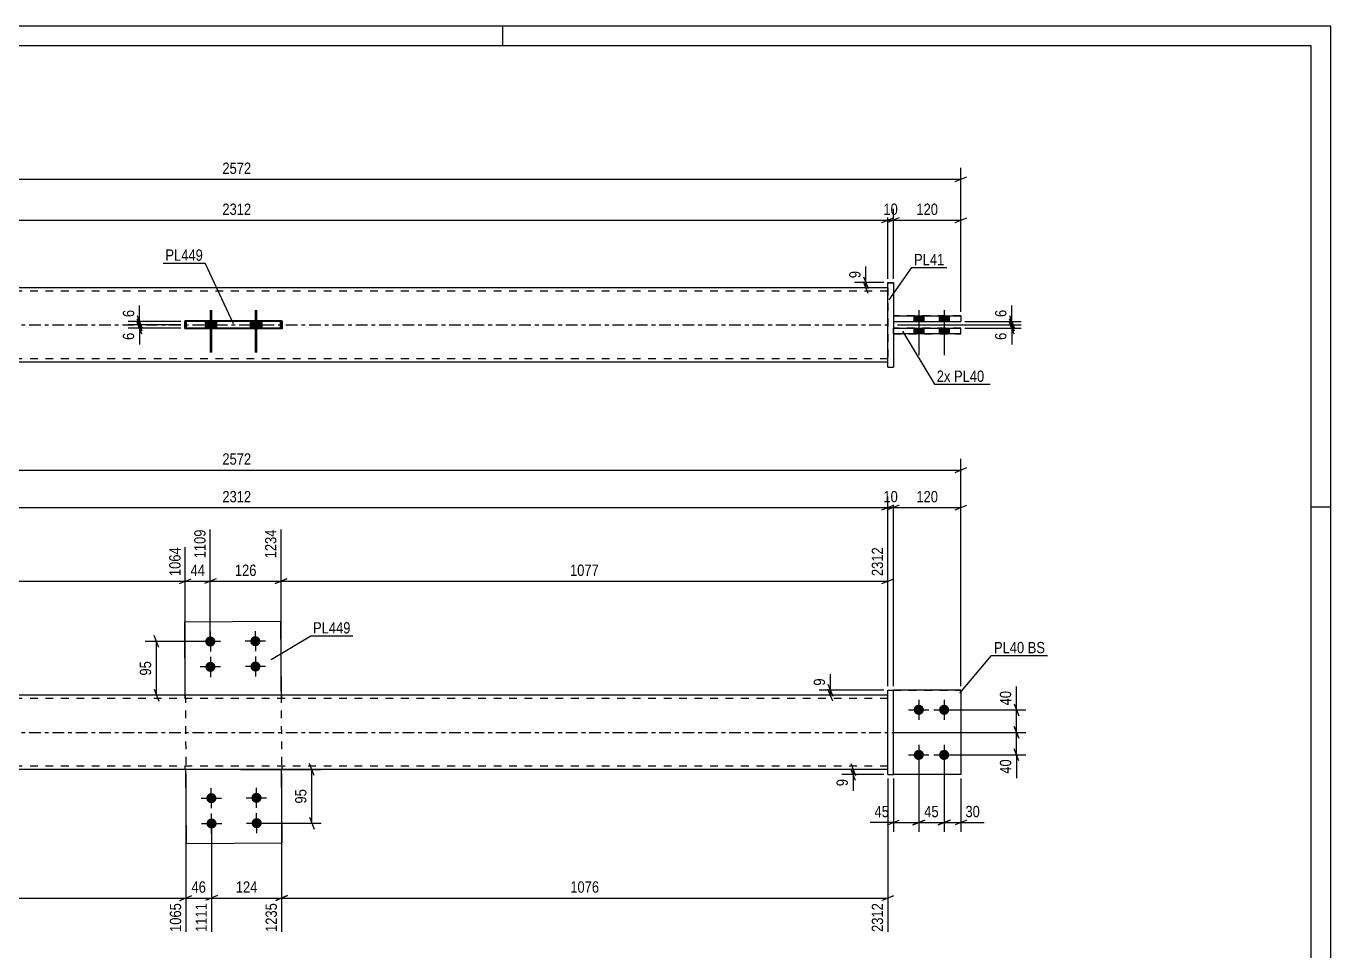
# Model space of a CAD drawing. Header units: millimetres. Extents: x 0 to 594, y 0 to 420.
# Drawn here: x 263.1 to 594, y 185.5 to 420 of the extents above; entities that cross this region are included whole.
import ezdxf

# ---------------------------------------------------------------- set-up
doc = ezdxf.new("R2010")
doc.units = ezdxf.units.MM
doc.linetypes.add('DXK_LINE_DOT2', pattern=[3.9198, 1.9599, -1.9599])
doc.linetypes.add('DXK_LINE_DOT3', pattern=[5.9187, 2.979, -0.9799, 0.9799, -0.9799])
doc.styles.add('Arial Narrow', font='ARIALN.TTF', dxfattribs={"height": 0.2})

# ---------------------------------------------------------------- blocks, each defined once
blk = doc.blocks.new('Unknown-581589519-1129')
at = {"color": 5, "linetype": 'Continuous'}
for p, q in [((594, 420), (0, 420)), ((384, 415), (384, 420)), ((594, 0), (594, 420)), ((589, 415), (5, 415)), ((589, 5), (589, 415)), ((594, 298), (589, 298))]:
    blk.add_line(p, q, dxfattribs=at)
blk = doc.blocks.new('Part-581589519-1681 - 1670')
at = {"color": 2, "linetype": 'Continuous'}
for p, q in [((500.18, 251.63), (483.04, 251.63)), ((500.18, 251.63), (500.18, 251.63)), ((500.18, 251.63), (500.18, 230.2)), ((500.18, 230.2), (483.04, 230.2))]:
    blk.add_line(p, q, dxfattribs=at)
at = {"color": 7, "linetype": 'DXK_LINE_DOT2'}
for p, q in [((500.18, 251.63), (483.04, 251.63)), ((483.04, 251.63), (483.04, 251.63)), ((483.04, 230.2), (483.04, 251.63)), ((500.18, 251.63), (500.18, 251.63)), ((500.18, 230.2), (483.04, 230.2))]:
    blk.add_line(p, q, dxfattribs=at)
blk = doc.blocks.new('Bolt-581589519-1684 - 1670')
at = {"linetype": 'Continuous'}
for points in [[(311.06, 263.96, -1), (308.49, 263.94, -1)], [(322.49, 264.04, -1), (319.91, 264.03, -1)], [(311.1, 257.53, -1), (308.53, 257.52, -1)], [(322.53, 257.62, -1), (319.96, 257.6, -1)]]:
    blk.add_hatch(color=1, dxfattribs=at).paths.add_polyline_path(points)
at = {"color": 1, "linetype": 'Continuous'}
for p, q in [((309.75, 266.52), (309.79, 261.38)), ((321.18, 266.61), (321.22, 261.46)), ((312.34, 263.97), (307.2, 263.93)), ((323.77, 264.05), (318.63, 264.02)), ((309.8, 260.1), (309.84, 254.95)), ((321.23, 260.18), (321.27, 255.04)), ((312.39, 257.54), (307.25, 257.51)), ((323.82, 257.63), (318.68, 257.59))]:
    blk.add_line(p, q, dxfattribs=at)
blk = doc.blocks.new('Part-581589519-1676 - 1670')
at = {"linetype": 'Continuous'}
blk.add_hatch(color=2, dxfattribs=at).paths.add_polyline_path([(194.24, 231.49), (193.44, 232.89), (195.04, 232.89)])
at = {"color": 2, "linetype": 'Continuous'}
for p, q in [((481.61, 250.35), (151.38, 250.35)), ((194.24, 231.49), (193.44, 232.89)), ((193.44, 232.89), (195.04, 232.89)), ((195.04, 232.89), (194.24, 231.49)), ((481.61, 231.49), (151.38, 231.49))]:
    blk.add_line(p, q, dxfattribs=at)
at = {"color": 7, "linetype": 'DXK_LINE_DOT2'}
for p, q in [((151.38, 231.49), (151.38, 250.35)), ((481.61, 249.49), (151.38, 249.49)), ((303.3, 250.35), (303.3, 249.49)), ((327.88, 250.35), (327.88, 249.49)), ((481.61, 231.49), (481.61, 250.35)), ((481.61, 232.35), (151.38, 232.35)), ((303.43, 231.49), (303.43, 232.35)), ((328.01, 231.49), (328.01, 232.35))]:
    blk.add_line(p, q, dxfattribs=at)
at = {"color": 7, "linetype": 'DXK_LINE_DOT3'}
blk.add_line((151.38, 240.92), (481.61, 240.92), dxfattribs=at)
at = {"color": 2, "linetype": 'Continuous'}
blk.add_circle((194.24, 232.39), 1, dxfattribs=at)
blk = doc.blocks.new('Bolt-581589519-1683 - 1670')
at = {"linetype": 'Continuous'}
for points in [[(308.77, 224.22, -1), (311.34, 224.24, -1)], [(320.2, 224.3, -1), (322.77, 224.32, -1)], [(308.82, 217.79, -1), (311.39, 217.81, -1)], [(320.25, 217.87, -1), (322.82, 217.89, -1)]]:
    blk.add_hatch(color=1, dxfattribs=at).paths.add_polyline_path(points)
at = {"color": 1, "linetype": 'Continuous'}
for p, q in [((310.08, 221.66), (310.04, 226.8)), ((321.5, 221.74), (321.47, 226.88)), ((307.49, 224.21), (312.63, 224.25)), ((318.91, 224.29), (324.06, 224.33)), ((310.12, 215.23), (310.09, 220.37)), ((321.55, 215.31), (321.51, 220.45)), ((307.53, 217.78), (312.67, 217.82)), ((318.96, 217.86), (324.1, 217.9))]:
    blk.add_line(p, q, dxfattribs=at)
blk = doc.blocks.new('Bolt-581589519-1686 - 1670')
at = {"linetype": 'Continuous'}
for points in [[(489.47, 247.92), (489.74, 247.89), (489.99, 247.81), (490.23, 247.67), (490.43, 247.49), (490.58, 247.27), (490.69, 247.03), (490.75, 246.77), (490.75, 246.5), (490.69, 246.23), (490.58, 245.99), (490.43, 245.77), (490.23, 245.59), (489.99, 245.46), (489.74, 245.37), (489.47, 245.35), (489.2, 245.37), (488.95, 245.46), (488.71, 245.59), (488.51, 245.77), (488.36, 245.99), (488.25, 246.23), (488.19, 246.5), (488.19, 246.77), (488.25, 247.03), (488.36, 247.27), (488.51, 247.49), (488.71, 247.67), (488.95, 247.81), (489.2, 247.89)], [(495.9, 247.92), (496.17, 247.89), (496.42, 247.81), (496.65, 247.67), (496.85, 247.49), (497.01, 247.27), (497.12, 247.03), (497.18, 246.77), (497.18, 246.5), (497.12, 246.23), (497.01, 245.99), (496.85, 245.77), (496.65, 245.59), (496.42, 245.46), (496.17, 245.37), (495.9, 245.35), (495.63, 245.37), (495.38, 245.46), (495.14, 245.59), (494.94, 245.77), (494.79, 245.99), (494.68, 246.23), (494.62, 246.5), (494.62, 246.77), (494.68, 247.03), (494.79, 247.27), (494.94, 247.49), (495.14, 247.67), (495.38, 247.81), (495.63, 247.89)], [(489.47, 236.49), (489.74, 236.46), (489.99, 236.38), (490.23, 236.24), (490.43, 236.06), (490.58, 235.85), (490.69, 235.6), (490.75, 235.34), (490.75, 235.07), (490.69, 234.81), (490.58, 234.56), (490.43, 234.34), (490.23, 234.16), (489.99, 234.03), (489.74, 233.95), (489.47, 233.92), (489.2, 233.95), (488.95, 234.03), (488.71, 234.16), (488.51, 234.34), (488.36, 234.56), (488.25, 234.81), (488.19, 235.07), (488.19, 235.34), (488.25, 235.6), (488.36, 235.85), (488.51, 236.06), (488.71, 236.24), (488.95, 236.38), (489.2, 236.46)], [(495.9, 236.49), (496.17, 236.46), (496.42, 236.38), (496.65, 236.24), (496.85, 236.06), (497.01, 235.85), (497.12, 235.6), (497.18, 235.34), (497.18, 235.07), (497.12, 234.81), (497.01, 234.56), (496.85, 234.34), (496.65, 234.16), (496.42, 234.03), (496.17, 233.95), (495.9, 233.92), (495.63, 233.95), (495.38, 234.03), (495.14, 234.16), (494.94, 234.34), (494.79, 234.56), (494.68, 234.81), (494.62, 235.07), (494.62, 235.34), (494.68, 235.6), (494.79, 235.85), (494.94, 236.06), (495.14, 236.24), (495.38, 236.38), (495.63, 236.46)]]:
    blk.add_hatch(color=1, dxfattribs=at).paths.add_polyline_path(points)
at = {"color": 1, "linetype": 'Continuous'}
for p, q in [((489.47, 249.2), (489.47, 244.06)), ((495.9, 249.2), (495.9, 244.06)), ((486.9, 246.63), (492.04, 246.63)), ((493.33, 246.63), (498.47, 246.63)), ((486.9, 235.2), (492.04, 235.2)), ((489.47, 237.77), (489.47, 232.63)), ((493.33, 235.2), (498.47, 235.2)), ((495.9, 237.77), (495.9, 232.63))]:
    blk.add_line(p, q, dxfattribs=at)
blk = doc.blocks.new('Part-581589519-1691 - 1670')
at = {"color": 2, "linetype": 'Continuous'}
for p, q in [((303.31, 268.91), (327.59, 269.08)), ((303.44, 250.35), (303.31, 268.91)), ((327.59, 269.08), (327.73, 250.35)), ((303.71, 212.75), (303.58, 231.49)), ((328, 212.93), (327.86, 231.49)), ((303.71, 212.75), (328, 212.93))]:
    blk.add_line(p, q, dxfattribs=at)
at = {"color": 7, "linetype": 'DXK_LINE_DOT2'}
for p, q in [((303.44, 250.35), (303.58, 231.49)), ((327.73, 250.35), (327.86, 231.49))]:
    blk.add_line(p, q, dxfattribs=at)
blk = doc.blocks.new('Part-581589519-1707 - 1670')
at = {"color": 2, "linetype": 'Continuous'}
for p, q in [((481.61, 251.63), (483.04, 251.63)), ((481.61, 230.2), (481.61, 251.63)), ((483.04, 230.2), (483.04, 251.63)), ((481.61, 230.2), (481.61, 230.2)), ((481.61, 230.2), (483.04, 230.2))]:
    blk.add_line(p, q, dxfattribs=at)
at = {"color": 7, "linetype": 'DXK_LINE_DOT2'}
for p, q in [((481.61, 251.63), (483.04, 251.63)), ((481.61, 230.2), (483.04, 230.2))]:
    blk.add_line(p, q, dxfattribs=at)
blk = doc.blocks.new('Part-581589519-1712 - 1670')
at = {"color": 7, "linetype": 'DXK_LINE_DOT2'}
for p, q in [((483.04, 251.63), (500.18, 251.63)), ((500.18, 251.63), (483.04, 251.63)), ((483.04, 251.63), (483.04, 251.63)), ((483.04, 230.2), (483.04, 251.63)), ((500.18, 251.63), (500.18, 251.63)), ((500.18, 251.63), (500.18, 230.2)), ((500.18, 230.2), (483.04, 230.2)), ((500.18, 230.2), (483.04, 230.2))]:
    blk.add_line(p, q, dxfattribs=at)
blk = doc.blocks.new('Bolt-581589519-1433 - 1366')
at = {"linetype": 'Continuous'}
for points in [[(308.77, 343.37), (311.34, 343.37), (311.34, 345.09), (308.77, 345.09)], [(308.82, 343.37), (311.39, 343.37), (311.39, 345.09), (308.82, 345.09)], [(320.2, 343.37), (322.77, 343.37), (322.77, 345.09), (320.2, 345.09)], [(320.25, 343.37), (322.82, 343.37), (322.82, 345.09), (320.25, 345.09)]]:
    blk.add_hatch(color=1, dxfattribs=at).paths.add_polyline_path(points)
at = {"color": 1, "linetype": 'Continuous'}
for p, q in [((310.06, 347.95), (310.06, 337.23)), ((310.1, 347.95), (310.1, 337.23)), ((321.49, 347.95), (321.49, 337.23)), ((321.53, 347.95), (321.53, 337.23)), ((308.77, 345.09), (308.77, 343.37)), ((308.82, 345.09), (308.82, 343.37)), ((311.34, 345.09), (311.34, 343.37)), ((311.39, 345.09), (311.39, 343.37)), ((320.2, 345.09), (320.2, 343.37)), ((320.25, 345.09), (320.25, 343.37)), ((322.77, 345.09), (322.77, 343.37)), ((322.82, 345.09), (322.82, 343.37))]:
    blk.add_line(p, q, dxfattribs=at)
blk = doc.blocks.new('Bolt-581589519-1369 - 1366')
at = {"linetype": 'Continuous'}
for points in [[(490.76, 346.53), (488.18, 346.53), (488.18, 345.1), (490.76, 345.1)], [(490.76, 346.53), (488.18, 346.53), (488.18, 345.1), (490.76, 345.1)], [(497.18, 346.53), (494.61, 346.53), (494.61, 345.1), (497.18, 345.1)], [(497.18, 346.53), (494.61, 346.53), (494.61, 345.1), (497.18, 345.1)], [(490.76, 343.38), (488.18, 343.38), (488.18, 341.96), (490.76, 341.96)], [(490.76, 343.38), (488.18, 343.38), (488.18, 341.95), (490.76, 341.95)], [(497.18, 343.38), (494.61, 343.38), (494.61, 341.96), (497.18, 341.96)], [(497.18, 343.38), (494.61, 343.38), (494.61, 341.95), (497.18, 341.95)]]:
    blk.add_hatch(color=1, dxfattribs=at).paths.add_polyline_path(points)
at = {"color": 1, "linetype": 'Continuous'}
for p, q in [((489.47, 347.96), (489.47, 336.53)), ((489.47, 347.96), (489.47, 336.53)), ((495.9, 347.96), (495.9, 336.53)), ((495.9, 347.96), (495.9, 336.53)), ((488.18, 346.53), (488.18, 345.1)), ((488.18, 346.53), (488.18, 345.1)), ((490.76, 346.53), (490.76, 345.1)), ((490.76, 346.53), (490.76, 345.1)), ((494.61, 346.53), (494.61, 345.1)), ((494.61, 346.53), (494.61, 345.1)), ((497.18, 346.53), (497.18, 345.1)), ((497.18, 346.53), (497.18, 345.1)), ((488.18, 343.38), (488.18, 341.96)), ((488.18, 343.38), (488.18, 341.95)), ((490.76, 343.38), (490.76, 341.96)), ((490.76, 343.38), (490.76, 341.95)), ((494.61, 343.38), (494.61, 341.96)), ((494.61, 343.38), (494.61, 341.95)), ((497.18, 343.38), (497.18, 341.96)), ((497.18, 343.38), (497.18, 341.95))]:
    blk.add_line(p, q, dxfattribs=at)
blk = doc.blocks.new('Bolt-581589519-1434 - 1366')
at = {"linetype": 'Continuous'}
for points in [[(311.06, 345.09), (308.49, 345.09), (308.49, 343.37), (311.06, 343.37)], [(311.1, 345.09), (308.53, 345.09), (308.53, 343.37), (311.1, 343.37)], [(322.49, 345.09), (319.91, 345.09), (319.91, 343.37), (322.49, 343.37)], [(322.53, 345.09), (319.96, 345.09), (319.96, 343.37), (322.53, 343.37)]]:
    blk.add_hatch(color=1, dxfattribs=at).paths.add_polyline_path(points)
at = {"color": 1, "linetype": 'Continuous'}
for p, q in [((309.77, 347.95), (309.77, 337.23)), ((309.82, 347.95), (309.82, 337.23)), ((321.2, 347.95), (321.2, 337.23)), ((321.25, 347.95), (321.25, 337.23)), ((308.49, 345.09), (308.49, 343.37)), ((308.53, 345.09), (308.53, 343.37)), ((311.06, 345.09), (311.06, 343.37)), ((311.1, 345.09), (311.1, 343.37)), ((319.91, 345.09), (319.91, 343.37)), ((319.96, 345.09), (319.96, 343.37)), ((322.49, 345.09), (322.49, 343.37)), ((322.53, 345.09), (322.53, 343.37))]:
    blk.add_line(p, q, dxfattribs=at)
blk = doc.blocks.new('Part-581589519-1396 - 1366')
at = {"color": 2, "linetype": 'Continuous'}
for p, q in [((303.31, 343.37), (303.31, 345.09)), ((327.88, 345.09), (303.31, 345.09)), ((327.59, 343.37), (327.59, 345.09)), ((327.88, 343.37), (303.31, 343.37))]:
    blk.add_line(p, q, dxfattribs=at)
at = {"color": 7, "linetype": 'DXK_LINE_DOT2'}
for p, q in [((303.71, 343.37), (303.71, 345.09)), ((327.88, 345.09), (328, 345.09)), ((328, 345.09), (327.88, 345.09)), ((328, 343.37), (328, 345.09)), ((327.88, 343.37), (328, 343.37)), ((328, 343.37), (327.88, 343.37))]:
    blk.add_line(p, q, dxfattribs=at)
blk = doc.blocks.new('Part-581589519-1432 - 1366')
at = {"color": 2, "linetype": 'Continuous'}
for p, q in [((481.61, 354.94), (481.61, 354.95)), ((481.61, 333.52), (481.61, 354.94)), ((481.61, 354.94), (483.04, 354.94)), ((483.04, 354.95), (483.04, 354.94)), ((483.04, 354.94), (483.04, 333.52)), ((481.61, 333.52), (483.04, 333.52)), ((481.61, 333.52), (481.61, 333.52)), ((483.04, 333.52), (483.04, 333.52))]:
    blk.add_line(p, q, dxfattribs=at)
at = {"color": 7, "linetype": 'DXK_LINE_DOT2'}
for p, q in [((481.61, 354.95), (481.61, 354.94)), ((481.61, 354.95), (483.04, 354.95)), ((481.61, 333.52), (483.04, 333.52))]:
    blk.add_line(p, q, dxfattribs=at)
blk = doc.blocks.new('Part-581589519-1454 - 1366')
at = {"linetype": 'Continuous'}
blk.add_hatch(color=2, dxfattribs=at).paths.add_polyline_path([(194.24, 344.23), (193.44, 345.63), (195.04, 345.63)])
at = {"color": 2, "linetype": 'Continuous'}
for p, q in [((481.61, 353.66), (151.38, 353.66)), ((194.24, 344.23), (193.44, 345.63)), ((193.44, 345.63), (195.04, 345.63)), ((195.04, 345.63), (194.24, 344.23)), ((327.88, 345.23), (303.3, 345.23)), ((303.3, 345.23), (303.3, 343.23)), ((303.43, 345.09), (303.43, 345.23)), ((327.88, 345.23), (327.88, 343.23)), ((327.88, 343.23), (303.3, 343.23)), ((303.43, 343.37), (303.43, 343.23)), ((481.61, 334.8), (151.38, 334.8))]:
    blk.add_line(p, q, dxfattribs=at)
at = {"color": 7, "linetype": 'DXK_LINE_DOT2'}
for p, q in [((151.38, 353.66), (151.38, 334.8)), ((481.61, 352.8), (151.38, 352.8)), ((481.61, 353.66), (481.61, 334.8)), ((303.43, 345.23), (303.43, 343.37)), ((327.88, 345.23), (328.01, 345.23)), ((328.01, 345.23), (328.01, 343.23)), ((328.01, 343.23), (327.88, 343.23)), ((481.61, 335.66), (151.38, 335.66))]:
    blk.add_line(p, q, dxfattribs=at)
at = {"color": 7, "linetype": 'DXK_LINE_DOT3'}
blk.add_line((151.38, 344.23), (481.61, 344.23), dxfattribs=at)
at = {"color": 2, "linetype": 'Continuous'}
blk.add_circle((194.24, 345.13), 1, dxfattribs=at)
blk = doc.blocks.new('Part-581589519-1459 - 1366')
at = {"color": 2, "linetype": 'Continuous'}
for p, q in [((483.04, 343.38), (500.18, 343.38)), ((483.04, 341.95), (483.04, 343.38)), ((500.18, 341.95), (483.04, 341.95)), ((500.18, 341.95), (500.18, 343.38))]:
    blk.add_line(p, q, dxfattribs=at)
at = {"color": 7, "linetype": 'DXK_LINE_DOT2'}
for p, q in [((500.18, 343.38), (483.04, 343.38)), ((483.04, 341.96), (500.18, 341.96))]:
    blk.add_line(p, q, dxfattribs=at)
blk = doc.blocks.new('Part-581589519-1464 - 1366')
at = {"color": 2, "linetype": 'Continuous'}
for p, q in [((483.04, 346.53), (500.18, 346.53)), ((483.04, 346.53), (483.04, 345.1)), ((483.04, 345.1), (500.18, 345.1)), ((500.18, 346.53), (500.18, 345.1))]:
    blk.add_line(p, q, dxfattribs=at)
at = {"color": 7, "linetype": 'DXK_LINE_DOT2'}
for p, q in [((483.04, 346.53), (483.04, 346.53)), ((500.18, 346.53), (483.04, 346.53)), ((483.04, 345.1), (500.18, 345.1)), ((500.18, 346.53), (500.18, 346.53))]:
    blk.add_line(p, q, dxfattribs=at)
blk = doc.blocks.new('StraightDimension-581589519-2003 - 1670')
at = {"color": 7, "linetype": 'Continuous'}
for p, q in [((513.66, 242.42), (514.86, 239.42)), ((482.61, 240.92), (516.66, 240.92)), ((514.26, 235.2), (514.26, 240.92)), ((496.9, 235.2), (516.66, 235.2)), ((514.86, 233.7), (513.66, 236.7))]:
    blk.add_line(p, q, dxfattribs=at)
at = {"color": 0}
blk.add_wipeout([(513.51, 234.68), (509.31, 234.68), (509.31, 229.82), (513.51, 229.82)], dxfattribs=at)
at = {"color": 7, "linetype": 'Continuous'}
blk.add_line((514.26, 235.2), (514.26, 229.3), dxfattribs=at)
blk.add_line((514.26, 235.2), (514.26, 229.3), dxfattribs=at)
at = {"color": 3, "style": 'Arial Narrow'}
blk.add_text('40', height=2.863, rotation=90.0002, dxfattribs=at).set_placement((512.91, 230.42))
blk = doc.blocks.new('StraightDimension-581589519-1931 - 1670')
at = {"color": 7, "linetype": 'Continuous'}
for p, q in [((489.47, 234.2), (489.47, 215.65)), ((483.04, 229.2), (483.04, 215.65)), ((481.54, 217.45), (484.54, 218.65)), ((490.97, 218.65), (487.97, 217.45)), ((483.04, 218.05), (489.47, 218.05))]:
    blk.add_line(p, q, dxfattribs=at)
at = {"color": 0}
blk.add_wipeout([(482.52, 218.8), (482.52, 223), (477.66, 223), (477.66, 218.8)], dxfattribs=at)
at = {"color": 7, "linetype": 'Continuous'}
blk.add_line((483.04, 218.05), (477.14, 218.05), dxfattribs=at)
blk.add_line((483.04, 218.05), (477.14, 218.05), dxfattribs=at)
at = {"color": 3, "style": 'Arial Narrow'}
blk.add_text('45', height=2.863, dxfattribs=at).set_placement((478.26, 219.4))
blk = doc.blocks.new('StraightDimension-581589519-2970 - 1670')
at = {"color": 7, "linetype": 'Continuous'}
for p, q in [((151.38, 229.2), (151.38, 195.78)), ((303.58, 230.49), (303.58, 190.3)), ((152.88, 199.51), (149.88, 198.31)), ((151.38, 198.91), (303.58, 198.91)), ((302.08, 198.31), (305.08, 199.51))]:
    blk.add_line(p, q, dxfattribs=at)
at = {"color": 0}
blk.add_wipeout([(231.73, 199.66), (231.73, 203.86), (223.22, 203.86), (223.22, 199.66)], dxfattribs=at)
at = {"color": 0, "linetype": 'Continuous'}
for points in [[(150.78, 198.21), (146.58, 198.21), (146.58, 195.18), (150.78, 195.18)], [(302.98, 198.21), (298.78, 198.21), (298.78, 189.7), (302.98, 189.7)]]:
    blk.add_wipeout(points, dxfattribs=at)
at = {"color": 3, "style": 'Arial Narrow'}
blk.add_text('1065', height=2.863, dxfattribs=at).set_placement((223.82, 200.26))
at = {"color": 3, "linetype": 'Continuous', "style": 'Arial Narrow'}
for s, height, p in [('0', 2.86, (150.18, 195.78)), ('1065', 2.863, (302.38, 190.3))]:
    blk.add_text(s, height=height, rotation=90.0002, dxfattribs=at).set_placement(p)
blk = doc.blocks.new('StraightDimension-581589519-2968 - 1670')
at = {"color": 7, "linetype": 'Continuous'}
for p, q in [((327.86, 230.49), (327.86, 190.3)), ((310.1, 216.8), (310.1, 190.3)), ((311.6, 199.51), (308.6, 198.31)), ((310.1, 198.91), (327.86, 198.91)), ((326.36, 198.31), (329.36, 199.51))]:
    blk.add_line(p, q, dxfattribs=at)
at = {"color": 0}
blk.add_wipeout([(322.33, 199.66), (322.33, 203.86), (315.64, 203.86), (315.64, 199.66)], dxfattribs=at)
at = {"color": 3, "style": 'Arial Narrow'}
blk.add_text('124', height=2.863, dxfattribs=at).set_placement((316.24, 200.26))
at = {"color": 0, "linetype": 'Continuous'}
blk.add_wipeout([(327.26, 198.21), (323.06, 198.21), (323.06, 189.7), (327.26, 189.7)], dxfattribs=at)
at = {"color": 3, "linetype": 'Continuous', "style": 'Arial Narrow'}
blk.add_text('1235', height=2.863, rotation=90.0002, dxfattribs=at).set_placement((326.66, 190.3))
blk = doc.blocks.new('StraightDimension-581589519-1722 - 1670')
at = {"color": 7, "linetype": 'Continuous'}
for p, q in [((498.68, 306.84), (501.68, 308.04)), ((500.18, 252.63), (500.18, 310.29)), ((132.81, 307.44), (500.18, 307.44))]:
    blk.add_line(p, q, dxfattribs=at)
at = {"color": 0}
blk.add_wipeout([(320.75, 308.19), (320.75, 312.39), (312.24, 312.39), (312.24, 308.19)], dxfattribs=at)
at = {"color": 3, "style": 'Arial Narrow'}
blk.add_text('2572', height=2.863, dxfattribs=at).set_placement((312.84, 308.79))
blk = doc.blocks.new('StraightDimension-581589519-2833 - 1670')
at = {"color": 7, "linetype": 'Continuous'}
for p, q in [((327.73, 251.35), (327.73, 292.35)), ((481.61, 252.63), (481.61, 287.85)), ((329.23, 279.84), (326.23, 278.64)), ((327.73, 279.24), (481.61, 279.24)), ((480.11, 278.64), (483.11, 279.84))]:
    blk.add_line(p, q, dxfattribs=at)
at = {"color": 0, "linetype": 'Continuous'}
blk.add_wipeout([(481.01, 288.45), (476.81, 288.45), (476.81, 279.94), (481.01, 279.94)], dxfattribs=at)
at = {"color": 0}
blk.add_wipeout([(408.93, 279.99), (408.93, 284.19), (400.41, 284.19), (400.41, 279.99)], dxfattribs=at)
at = {"color": 3, "linetype": 'Continuous', "style": 'Arial Narrow'}
blk.add_text('2312', height=2.863, rotation=90.0002, dxfattribs=at).set_placement((480.41, 280.54))
at = {"color": 3, "style": 'Arial Narrow'}
blk.add_text('1077', height=2.863, dxfattribs=at).set_placement((401.01, 280.59))
blk = doc.blocks.new('StraightDimension-581589519-1941 - 1670')
at = {"color": 7, "linetype": 'Continuous'}
for p, q in [((489.47, 234.2), (489.47, 215.65)), ((495.9, 234.2), (495.9, 215.65)), ((487.97, 217.45), (490.97, 218.65)), ((497.4, 218.65), (494.4, 217.45)), ((489.47, 218.05), (495.9, 218.05))]:
    blk.add_line(p, q, dxfattribs=at)
at = {"color": 0}
blk.add_wipeout([(495.11, 218.8), (495.11, 223), (490.26, 223), (490.26, 218.8)], dxfattribs=at)
at = {"color": 3, "style": 'Arial Narrow'}
blk.add_text('45', height=2.863, dxfattribs=at).set_placement((490.86, 219.4))
blk = doc.blocks.new('StraightDimension-581589519-1922 - 1670')
at = {"color": 7, "linetype": 'Continuous'}
for p, q in [((472.21, 232.99), (473.41, 229.99)), ((473.41, 228.7), (472.21, 231.7)), ((480.61, 231.49), (469.96, 231.49)), ((480.61, 230.2), (469.96, 230.2)), ((472.81, 230.2), (472.81, 231.49))]:
    blk.add_line(p, q, dxfattribs=at)
at = {"color": 0}
blk.add_wipeout([(472.06, 229.68), (467.86, 229.68), (467.86, 226.65), (472.06, 226.65)], dxfattribs=at)
at = {"color": 7, "linetype": 'Continuous'}
blk.add_line((472.81, 230.2), (472.81, 226.12), dxfattribs=at)
blk.add_line((472.81, 230.2), (472.81, 226.12), dxfattribs=at)
at = {"color": 3, "style": 'Arial Narrow'}
blk.add_text('9', height=2.86, rotation=90.0002, dxfattribs=at).set_placement((471.46, 227.25))
blk = doc.blocks.new('StraightDimension-581589519-2835 - 1670')
at = {"color": 7, "linetype": 'Continuous'}
for p, q in [((309.77, 264.95), (309.77, 292.35)), ((303.44, 251.35), (303.44, 287.85)), ((301.94, 278.64), (304.94, 279.84)), ((303.44, 279.24), (309.77, 279.24)), ((311.27, 279.84), (308.27, 278.64))]:
    blk.add_line(p, q, dxfattribs=at)
at = {"color": 0}
blk.add_wipeout([(309.03, 279.99), (309.03, 284.19), (304.18, 284.19), (304.18, 279.99)], dxfattribs=at)
at = {"color": 0, "linetype": 'Continuous'}
blk.add_wipeout([(309.17, 292.95), (304.97, 292.95), (304.97, 284.44), (309.17, 284.44)], dxfattribs=at)
at = {"color": 3, "linetype": 'Continuous', "style": 'Arial Narrow'}
blk.add_text('1109', height=2.863, rotation=90.0002, dxfattribs=at).set_placement((308.57, 285.04))
at = {"color": 3, "style": 'Arial Narrow'}
blk.add_text('44', height=2.863, dxfattribs=at).set_placement((304.78, 280.59))
blk = doc.blocks.new('StraightDimension-581589519-1951 - 1670')
at = {"color": 7, "linetype": 'Continuous'}
for p, q in [((495.9, 234.2), (495.9, 215.65)), ((500.18, 229.2), (500.18, 215.65)), ((494.4, 217.45), (497.4, 218.65)), ((501.68, 218.65), (498.68, 217.45)), ((495.9, 218.05), (500.18, 218.05))]:
    blk.add_line(p, q, dxfattribs=at)
at = {"color": 0}
blk.add_wipeout([(505.57, 218.8), (505.57, 223), (500.71, 223), (500.71, 218.8)], dxfattribs=at)
at = {"color": 7, "linetype": 'Continuous'}
blk.add_line((500.18, 218.05), (506.09, 218.05), dxfattribs=at)
blk.add_line((500.18, 218.05), (506.09, 218.05), dxfattribs=at)
at = {"color": 3, "style": 'Arial Narrow'}
blk.add_text('30', height=2.863, dxfattribs=at).set_placement((501.31, 219.4))
blk = doc.blocks.new('StraightDimension-581589519-2967 - 1670')
at = {"color": 7, "linetype": 'Continuous'}
for p, q in [((327.86, 230.49), (327.86, 190.3)), ((481.61, 229.2), (481.61, 190.3)), ((329.36, 199.51), (326.36, 198.31)), ((327.86, 198.91), (481.61, 198.91)), ((480.11, 198.31), (483.11, 199.51))]:
    blk.add_line(p, q, dxfattribs=at)
at = {"color": 0}
blk.add_wipeout([(408.99, 199.66), (408.99, 203.86), (400.48, 203.86), (400.48, 199.66)], dxfattribs=at)
at = {"color": 0, "linetype": 'Continuous'}
blk.add_wipeout([(481.01, 198.21), (476.81, 198.21), (476.81, 189.7), (481.01, 189.7)], dxfattribs=at)
at = {"color": 3, "style": 'Arial Narrow'}
blk.add_text('1076', height=2.863, dxfattribs=at).set_placement((401.08, 200.26))
at = {"color": 3, "linetype": 'Continuous', "style": 'Arial Narrow'}
blk.add_text('2312', height=2.863, rotation=90.0002, dxfattribs=at).set_placement((480.41, 190.3))
blk = doc.blocks.new('StraightDimension-581589519-1979 - 1670')
at = {"color": 7, "linetype": 'Continuous'}
for p, q in [((336.1, 229.99), (334.9, 232.99)), ((317.5, 231.49), (337.9, 231.49)), ((335.5, 217.88), (335.5, 231.49)), ((334.9, 219.38), (336.1, 216.38)), ((322.53, 217.88), (337.9, 217.88))]:
    blk.add_line(p, q, dxfattribs=at)
at = {"color": 0}
blk.add_wipeout([(334.75, 227.11), (330.55, 227.11), (330.55, 222.26), (334.75, 222.26)], dxfattribs=at)
at = {"color": 3, "style": 'Arial Narrow'}
blk.add_text('95', height=2.863, rotation=90.0002, dxfattribs=at).set_placement((334.15, 222.86))
blk = doc.blocks.new('StraightDimension-581589519-2834 - 1670')
at = {"color": 7, "linetype": 'Continuous'}
for p, q in [((309.77, 264.95), (309.77, 292.35)), ((327.73, 251.35), (327.73, 292.35)), ((311.27, 279.84), (308.27, 278.64)), ((309.77, 279.24), (327.73, 279.24)), ((326.23, 278.64), (329.23, 279.84))]:
    blk.add_line(p, q, dxfattribs=at)
at = {"color": 0}
blk.add_wipeout([(322.09, 279.99), (322.09, 284.19), (315.41, 284.19), (315.41, 279.99)], dxfattribs=at)
at = {"color": 0, "linetype": 'Continuous'}
blk.add_wipeout([(327.13, 292.95), (322.93, 292.95), (322.93, 284.44), (327.13, 284.44)], dxfattribs=at)
at = {"color": 3, "linetype": 'Continuous', "style": 'Arial Narrow'}
blk.add_text('1234', height=2.863, rotation=90.0002, dxfattribs=at).set_placement((326.53, 285.04))
at = {"color": 3, "style": 'Arial Narrow'}
blk.add_text('126', height=2.863, dxfattribs=at).set_placement((316.01, 280.59))
blk = doc.blocks.new('StraightDimension-581589519-1990 - 1670')
at = {"color": 7, "linetype": 'Continuous'}
for p, q in [((496.9, 246.63), (516.66, 246.63)), ((513.66, 248.13), (514.86, 245.13)), ((514.26, 240.92), (514.26, 246.63)), ((514.86, 239.42), (513.66, 242.42)), ((482.61, 240.92), (516.66, 240.92))]:
    blk.add_line(p, q, dxfattribs=at)
at = {"color": 0}
blk.add_wipeout([(513.51, 252.01), (509.31, 252.01), (509.31, 247.16), (513.51, 247.16)], dxfattribs=at)
at = {"color": 7, "linetype": 'Continuous'}
blk.add_line((514.26, 246.63), (514.26, 252.54), dxfattribs=at)
blk.add_line((514.26, 246.63), (514.26, 252.54), dxfattribs=at)
at = {"color": 3, "style": 'Arial Narrow'}
blk.add_text('40', height=2.863, rotation=90.0002, dxfattribs=at).set_placement((512.91, 247.76))
blk = doc.blocks.new('StraightDimension-581589519-2017 - 1670')
at = {"color": 7, "linetype": 'Continuous'}
for p, q in [((296.71, 262.45), (295.51, 265.45)), ((308.77, 263.95), (293.26, 263.95)), ((296.11, 250.35), (296.11, 263.95)), ((295.51, 251.85), (296.71, 248.85)), ((302.44, 250.35), (293.26, 250.35))]:
    blk.add_line(p, q, dxfattribs=at)
at = {"color": 0}
blk.add_wipeout([(295.36, 259.58), (291.16, 259.58), (291.16, 254.72), (295.36, 254.72)], dxfattribs=at)
at = {"color": 3, "style": 'Arial Narrow'}
blk.add_text('95', height=2.863, rotation=90.0002, dxfattribs=at).set_placement((294.76, 255.32))
blk = doc.blocks.new('StraightDimension-581589519-2022 - 1670')
at = {"color": 7, "linetype": 'Continuous'}
for p, q in [((480.61, 251.63), (464.19, 251.63)), ((466.44, 253.13), (467.64, 250.13)), ((467.64, 248.85), (466.44, 251.85)), ((467.04, 250.35), (467.04, 251.63)), ((480.61, 250.35), (464.19, 250.35))]:
    blk.add_line(p, q, dxfattribs=at)
at = {"color": 0}
blk.add_wipeout([(466.29, 255.18), (462.09, 255.18), (462.09, 252.16), (466.29, 252.16)], dxfattribs=at)
at = {"color": 7, "linetype": 'Continuous'}
blk.add_line((467.04, 251.63), (467.04, 255.71), dxfattribs=at)
blk.add_line((467.04, 251.63), (467.04, 255.71), dxfattribs=at)
at = {"color": 3, "style": 'Arial Narrow'}
blk.add_text('9', height=2.86, rotation=90.0002, dxfattribs=at).set_placement((465.69, 252.76))
blk = doc.blocks.new('StraightDimension-581589519-2836 - 1670')
at = {"color": 7, "linetype": 'Continuous'}
for p, q in [((303.44, 251.35), (303.44, 287.85)), ((151.38, 251.35), (151.38, 282.37)), ((152.88, 279.84), (149.88, 278.64)), ((151.38, 279.24), (303.44, 279.24)), ((301.94, 278.64), (304.94, 279.84))]:
    blk.add_line(p, q, dxfattribs=at)
at = {"color": 0, "linetype": 'Continuous'}
for points in [[(302.84, 288.45), (298.64, 288.45), (298.64, 279.94), (302.84, 279.94)], [(150.78, 282.97), (146.58, 282.97), (146.58, 279.94), (150.78, 279.94)]]:
    blk.add_wipeout(points, dxfattribs=at)
at = {"color": 0}
blk.add_wipeout([(231.67, 279.99), (231.67, 284.19), (223.15, 284.19), (223.15, 279.99)], dxfattribs=at)
at = {"color": 3, "linetype": 'Continuous', "style": 'Arial Narrow'}
for s, height, p in [('1064', 2.863, (302.24, 280.54)), ('0', 2.86, (150.18, 280.54))]:
    blk.add_text(s, height=height, rotation=90.0002, dxfattribs=at).set_placement(p)
at = {"color": 3, "style": 'Arial Narrow'}
blk.add_text('1064', height=2.863, dxfattribs=at).set_placement((223.75, 280.59))
blk = doc.blocks.new('StraightDimension-581589519-2969 - 1670')
at = {"color": 7, "linetype": 'Continuous'}
for p, q in [((303.58, 230.49), (303.58, 190.3)), ((310.1, 216.8), (310.1, 190.3)), ((302.08, 198.31), (305.08, 199.51)), ((303.58, 198.91), (310.1, 198.91)), ((311.6, 199.51), (308.6, 198.31))]:
    blk.add_line(p, q, dxfattribs=at)
at = {"color": 0}
blk.add_wipeout([(309.27, 199.66), (309.27, 203.86), (304.41, 203.86), (304.41, 199.66)], dxfattribs=at)
at = {"color": 3, "style": 'Arial Narrow'}
blk.add_text('46', height=2.863, dxfattribs=at).set_placement((305.01, 200.26))
at = {"color": 0, "linetype": 'Continuous'}
blk.add_wipeout([(309.5, 198.21), (305.3, 198.21), (305.3, 189.7), (309.5, 189.7)], dxfattribs=at)
at = {"color": 3, "linetype": 'Continuous', "style": 'Arial Narrow'}
blk.add_text('1111', height=2.863, rotation=90.0002, dxfattribs=at).set_placement((308.9, 190.3))
blk = doc.blocks.new('StraightDimension-581589519-4059 - 1670')
at = {"color": 7, "linetype": 'Continuous'}
for p, q in [((484.54, 298.5), (481.54, 297.3)), ((483.04, 252.63), (483.04, 300.75)), ((483.04, 297.9), (500.18, 297.9)), ((498.68, 297.3), (501.68, 298.5)), ((500.18, 252.63), (500.18, 300.75))]:
    blk.add_line(p, q, dxfattribs=at)
at = {"color": 0}
blk.add_wipeout([(494.96, 298.65), (494.96, 302.85), (488.27, 302.85), (488.27, 298.65)], dxfattribs=at)
at = {"color": 3, "style": 'Arial Narrow'}
blk.add_text('120', height=2.863, dxfattribs=at).set_placement((488.87, 299.25))
blk = doc.blocks.new('StraightDimension-581589519-4060 - 1670')
at = {"color": 7, "linetype": 'Continuous'}
for p, q in [((480.11, 297.3), (483.11, 298.5)), ((484.54, 298.5), (481.54, 297.3)), ((481.61, 252.63), (481.61, 300.75)), ((481.61, 297.9), (483.04, 297.9)), ((483.04, 252.63), (483.04, 300.75))]:
    blk.add_line(p, q, dxfattribs=at)
at = {"color": 0}
blk.add_wipeout([(484.76, 298.65), (484.76, 302.85), (479.9, 302.85), (479.9, 298.65)], dxfattribs=at)
at = {"color": 3, "style": 'Arial Narrow'}
blk.add_text('10', height=2.863, dxfattribs=at).set_placement((480.5, 299.25))
blk = doc.blocks.new('StraightDimension-581589519-4061 - 1670')
at = {"color": 7, "linetype": 'Continuous'}
for p, q in [((151.38, 297.9), (481.61, 297.9)), ((480.11, 297.3), (483.11, 298.5)), ((481.61, 252.63), (481.61, 300.75))]:
    blk.add_line(p, q, dxfattribs=at)
at = {"color": 0}
blk.add_wipeout([(320.75, 298.65), (320.75, 302.85), (312.24, 302.85), (312.24, 298.65)], dxfattribs=at)
at = {"color": 3, "style": 'Arial Narrow'}
blk.add_text('2312', height=2.863, dxfattribs=at).set_placement((312.84, 299.25))
blk = doc.blocks.new('StraightDimension-581589519-1573 - 1366')
at = {"color": 7, "linetype": 'Continuous'}
for p, q in [((151.38, 370.78), (481.61, 370.78)), ((480.11, 370.18), (483.11, 371.38)), ((481.61, 355.95), (481.61, 373.63))]:
    blk.add_line(p, q, dxfattribs=at)
at = {"color": 0}
blk.add_wipeout([(320.75, 371.53), (320.75, 375.73), (312.24, 375.73), (312.24, 371.53)], dxfattribs=at)
at = {"color": 3, "style": 'Arial Narrow'}
blk.add_text('2312', height=2.863, dxfattribs=at).set_placement((312.84, 372.13))
blk = doc.blocks.new('StraightDimension-581589519-1583 - 1366')
at = {"color": 7, "linetype": 'Continuous'}
for p, q in [((480.11, 370.18), (483.11, 371.38)), ((484.54, 371.38), (481.54, 370.18)), ((481.61, 355.95), (481.61, 373.63)), ((481.61, 370.78), (483.04, 370.78)), ((483.04, 355.95), (483.04, 373.63))]:
    blk.add_line(p, q, dxfattribs=at)
at = {"color": 0}
blk.add_wipeout([(484.76, 371.53), (484.76, 375.73), (479.9, 375.73), (479.9, 371.53)], dxfattribs=at)
at = {"color": 3, "style": 'Arial Narrow'}
blk.add_text('10', height=2.863, dxfattribs=at).set_placement((480.5, 372.13))
blk = doc.blocks.new('StraightDimension-581589519-1533 - 1366')
at = {"color": 7, "linetype": 'Continuous'}
for p, q in [((302.31, 344.23), (288.97, 344.23)), ((291.22, 345.73), (292.42, 342.73)), ((292.42, 341.87), (291.22, 344.87)), ((291.82, 343.37), (291.82, 344.23)), ((302.31, 343.37), (288.97, 343.37))]:
    blk.add_line(p, q, dxfattribs=at)
at = {"color": 0}
blk.add_wipeout([(291.07, 342.85), (286.87, 342.85), (286.87, 339.82), (291.07, 339.82)], dxfattribs=at)
at = {"color": 7, "linetype": 'Continuous'}
blk.add_line((291.82, 343.37), (291.82, 339.3), dxfattribs=at)
blk.add_line((291.82, 343.37), (291.82, 339.3), dxfattribs=at)
at = {"color": 3, "style": 'Arial Narrow'}
blk.add_text('6', height=2.86, rotation=90.0002, dxfattribs=at).set_placement((290.47, 340.42))
blk = doc.blocks.new('StraightDimension-581589519-1537 - 1366')
at = {"color": 7, "linetype": 'Continuous'}
for p, q in [((302.31, 345.09), (288.97, 345.09)), ((302.31, 344.23), (288.97, 344.23)), ((291.22, 346.59), (292.42, 343.59)), ((292.42, 342.73), (291.22, 345.73)), ((291.82, 344.23), (291.82, 345.09))]:
    blk.add_line(p, q, dxfattribs=at)
at = {"color": 0}
blk.add_wipeout([(291.07, 348.64), (286.87, 348.64), (286.87, 345.61), (291.07, 345.61)], dxfattribs=at)
at = {"color": 7, "linetype": 'Continuous'}
blk.add_line((291.82, 345.09), (291.82, 349.17), dxfattribs=at)
blk.add_line((291.82, 345.09), (291.82, 349.17), dxfattribs=at)
at = {"color": 3, "style": 'Arial Narrow'}
blk.add_text('6', height=2.86, rotation=90.0002, dxfattribs=at).set_placement((290.47, 346.21))
blk = doc.blocks.new('StraightDimension-581589519-1542 - 1366')
at = {"color": 7, "linetype": 'Continuous'}
for p, q in [((500.18, 347.53), (500.18, 384.02)), ((132.81, 381.17), (500.18, 381.17)), ((498.68, 380.57), (501.68, 381.77))]:
    blk.add_line(p, q, dxfattribs=at)
at = {"color": 0}
blk.add_wipeout([(320.75, 381.92), (320.75, 386.12), (312.24, 386.12), (312.24, 381.92)], dxfattribs=at)
at = {"color": 3, "style": 'Arial Narrow'}
blk.add_text('2572', height=2.863, dxfattribs=at).set_placement((312.84, 382.52))
blk = doc.blocks.new('StraightDimension-581589519-1593 - 1366')
at = {"color": 7, "linetype": 'Continuous'}
for p, q in [((484.54, 371.38), (481.54, 370.18)), ((483.04, 355.95), (483.04, 373.63)), ((483.04, 370.78), (500.18, 370.78)), ((498.68, 370.18), (501.68, 371.38)), ((500.18, 347.53), (500.18, 373.63))]:
    blk.add_line(p, q, dxfattribs=at)
at = {"color": 0}
blk.add_wipeout([(494.96, 371.53), (494.96, 375.73), (488.27, 375.73), (488.27, 371.53)], dxfattribs=at)
at = {"color": 3, "style": 'Arial Narrow'}
blk.add_text('120', height=2.863, dxfattribs=at).set_placement((488.87, 372.13))
blk = doc.blocks.new('StraightDimension-581589519-1604 - 1366')
at = {"color": 7, "linetype": 'Continuous'}
for p, q in [((480.61, 354.95), (473.18, 354.95)), ((475.43, 356.45), (476.63, 353.45)), ((476.63, 352.16), (475.43, 355.16)), ((476.03, 353.66), (476.03, 354.95)), ((480.61, 353.66), (473.18, 353.66))]:
    blk.add_line(p, q, dxfattribs=at)
at = {"color": 0}
blk.add_wipeout([(475.28, 358.5), (471.08, 358.5), (471.08, 355.47), (475.28, 355.47)], dxfattribs=at)
at = {"color": 7, "linetype": 'Continuous'}
blk.add_line((476.03, 354.95), (476.03, 359.02), dxfattribs=at)
blk.add_line((476.03, 354.95), (476.03, 359.02), dxfattribs=at)
at = {"color": 3, "style": 'Arial Narrow'}
blk.add_text('9', height=2.86, rotation=90.0002, dxfattribs=at).set_placement((474.68, 356.07))
blk = doc.blocks.new('StraightDimension-581589519-1615 - 1366')
at = {"color": 7, "linetype": 'Continuous'}
for p, q in [((484.04, 344.24), (515.44, 344.24)), ((501.18, 345.1), (515.44, 345.1)), ((512.44, 346.6), (513.64, 343.6)), ((513.64, 342.74), (512.44, 345.74)), ((513.04, 344.24), (513.04, 345.1))]:
    blk.add_line(p, q, dxfattribs=at)
at = {"color": 0}
blk.add_wipeout([(512.29, 348.65), (508.09, 348.65), (508.09, 345.63), (512.29, 345.63)], dxfattribs=at)
at = {"color": 7, "linetype": 'Continuous'}
blk.add_line((513.04, 345.1), (513.04, 349.18), dxfattribs=at)
blk.add_line((513.04, 345.1), (513.04, 349.18), dxfattribs=at)
at = {"color": 3, "style": 'Arial Narrow'}
blk.add_text('6', height=2.86, rotation=90.0002, dxfattribs=at).set_placement((511.69, 346.23))
blk = doc.blocks.new('StraightDimension-581589519-1624 - 1366')
at = {"color": 7, "linetype": 'Continuous'}
for p, q in [((484.04, 344.24), (515.44, 344.24)), ((512.44, 345.74), (513.64, 342.74)), ((513.64, 341.88), (512.44, 344.88)), ((513.04, 343.38), (513.04, 344.24)), ((501.18, 343.38), (515.44, 343.38))]:
    blk.add_line(p, q, dxfattribs=at)
at = {"color": 0}
blk.add_wipeout([(512.29, 342.86), (508.09, 342.86), (508.09, 339.83), (512.29, 339.83)], dxfattribs=at)
at = {"color": 7, "linetype": 'Continuous'}
blk.add_line((513.04, 343.38), (513.04, 339.3), dxfattribs=at)
blk.add_line((513.04, 343.38), (513.04, 339.3), dxfattribs=at)
at = {"color": 3, "style": 'Arial Narrow'}
blk.add_text('6', height=2.86, rotation=90.0002, dxfattribs=at).set_placement((511.69, 340.43))
blk = doc.blocks.new('MarkSet-581589519-2081 - 1670')
at = {"color": 0}
blk.add_wipeout([(516.21, 260.97), (516.21, 263.97), (508.54, 263.97), (508.54, 260.97)], dxfattribs=at)
blk.add_wipeout([(516.21, 260.97), (516.21, 263.97), (508.54, 263.97), (508.54, 260.97)], dxfattribs=at)
at = {"color": 30, "linetype": 'Continuous'}
blk.add_line((499.9, 250.81), (507.94, 260.37), dxfattribs=at)
at = {"color": 0}
blk.add_wipeout([(521.5, 260.97), (521.5, 263.97), (517.11, 263.97), (517.11, 260.97)], dxfattribs=at)
blk.add_wipeout([(521.5, 260.97), (521.5, 263.97), (517.11, 263.97), (517.11, 260.97)], dxfattribs=at)
at = {"color": 30, "linetype": 'Continuous'}
blk.add_line((507.94, 260.37), (522.1, 260.37), dxfattribs=at)
at = {"color": 3, "style": 'Arial Narrow'}
for s, p in [('PL40', (508.54, 260.97)), ('BS', (517.11, 260.97))]:
    blk.add_text(s, height=2.863, dxfattribs=at).set_placement(p)
blk = doc.blocks.new('Mark-581589519-1687 - 1670')
at = {"color": 0}
blk.add_wipeout([(345.35, 265.99), (345.35, 268.99), (335.84, 268.99), (335.84, 265.99)], dxfattribs=at)
blk.add_wipeout([(345.35, 265.99), (345.35, 268.99), (335.84, 268.99), (335.84, 265.99)], dxfattribs=at)
at = {"color": 30, "linetype": 'Continuous'}
for p, q in [((325.21, 259.4), (335.24, 265.39)), ((335.24, 265.39), (345.95, 265.39))]:
    blk.add_line(p, q, dxfattribs=at)
at = {"color": 3, "style": 'Arial Narrow'}
blk.add_text('PL449', height=2.863, dxfattribs=at).set_placement((335.84, 265.99))
blk = doc.blocks.new('Mark-581589519-1391 - 1366')
at = {"color": 0}
blk.add_wipeout([(307.9, 360.5), (307.9, 363.5), (298.4, 363.5), (298.4, 360.5)], dxfattribs=at)
blk.add_wipeout([(307.9, 360.5), (307.9, 363.5), (298.4, 363.5), (298.4, 360.5)], dxfattribs=at)
at = {"color": 30, "linetype": 'Continuous'}
for p in [(297.8, 359.9), (315.63, 344.47)]:
    blk.add_line(p, (308.5, 359.9), dxfattribs=at)
at = {"color": 3, "style": 'Arial Narrow'}
blk.add_text('PL449', height=2.863, dxfattribs=at).set_placement((298.4, 360.5))
blk = doc.blocks.new('Mark-581589519-1428 - 1366')
at = {"color": 0}
blk.add_wipeout([(495.96, 359.38), (495.96, 362.38), (488.28, 362.38), (488.28, 359.38)], dxfattribs=at)
blk.add_wipeout([(495.96, 359.38), (495.96, 362.38), (488.28, 362.38), (488.28, 359.38)], dxfattribs=at)
at = {"color": 30, "linetype": 'Continuous'}
for p, q in [((481.94, 350.62), (487.68, 358.78)), ((487.68, 358.78), (496.56, 358.78))]:
    blk.add_line(p, q, dxfattribs=at)
at = {"color": 3, "style": 'Arial Narrow'}
blk.add_text('PL41', height=2.863, dxfattribs=at).set_placement((488.28, 359.38))
blk = doc.blocks.new('MarkSet-581589519-1661 - 1366')
at = {"color": 0}
blk.add_wipeout([(497.5, 329.79), (497.5, 332.79), (494.03, 332.79), (494.03, 329.79)], dxfattribs=at)
blk.add_wipeout([(497.5, 329.79), (497.5, 332.79), (494.03, 332.79), (494.03, 329.79)], dxfattribs=at)
at = {"color": 30, "linetype": 'Continuous'}
blk.add_line((485.35, 342.61), (493.43, 329.19), dxfattribs=at)
at = {"color": 0}
blk.add_wipeout([(506.08, 329.79), (506.08, 332.79), (498.4, 332.79), (498.4, 329.79)], dxfattribs=at)
blk.add_wipeout([(506.08, 329.79), (506.08, 332.79), (498.4, 332.79), (498.4, 329.79)], dxfattribs=at)
at = {"color": 30, "linetype": 'Continuous'}
blk.add_line((493.43, 329.19), (507.58, 329.19), dxfattribs=at)
at = {"color": 3, "style": 'Arial Narrow'}
for s, p in [('2x', (494.03, 329.79)), ('PL40', (498.4, 329.79))]:
    blk.add_text(s, height=2.863, dxfattribs=at).set_placement(p)

msp = doc.modelspace()

# ---------------------------------------------------------------- block references
for name in ['Unknown-581589519-1129', 'Part-581589519-1432 - 1366', 'Part-581589519-1454 - 1366', 'Bolt-581589519-1434 - 1366', 'Bolt-581589519-1433 - 1366', 'Bolt-581589519-1369 - 1366', 'Part-581589519-1396 - 1366', 'Part-581589519-1464 - 1366', 'Part-581589519-1459 - 1366', 'Part-581589519-1691 - 1670', 'Bolt-581589519-1684 - 1670', 'Part-581589519-1707 - 1670', 'Part-581589519-1681 - 1670', 'Part-581589519-1712 - 1670', 'Part-581589519-1676 - 1670', 'Bolt-581589519-1686 - 1670', 'Bolt-581589519-1683 - 1670']:
    msp.add_blockref(name, (0, 0))

# ---------------------------------------------------------------- next in the draw order: block references
for name in ['StraightDimension-581589519-1573 - 1366', 'StraightDimension-581589519-1533 - 1366', 'StraightDimension-581589519-1722 - 1670', 'StraightDimension-581589519-2003 - 1670', 'StraightDimension-581589519-2970 - 1670', 'StraightDimension-581589519-2968 - 1670']:
    msp.add_blockref(name, (0, 0))

# ---------------------------------------------------------------- next in the draw order: block references
for name in ['StraightDimension-581589519-1583 - 1366', 'StraightDimension-581589519-1537 - 1366', 'StraightDimension-581589519-2835 - 1670', 'StraightDimension-581589519-2833 - 1670', 'StraightDimension-581589519-1931 - 1670', 'StraightDimension-581589519-2969 - 1670']:
    msp.add_blockref(name, (0, 0))

# ---------------------------------------------------------------- next in the draw order: block references
for name in ['StraightDimension-581589519-1542 - 1366', 'StraightDimension-581589519-2834 - 1670', 'StraightDimension-581589519-2022 - 1670', 'StraightDimension-581589519-1990 - 1670', 'StraightDimension-581589519-1922 - 1670', 'StraightDimension-581589519-1941 - 1670']:
    msp.add_blockref(name, (0, 0))

# ---------------------------------------------------------------- next in the draw order: block references
for name in ['StraightDimension-581589519-1593 - 1366', 'Mark-581589519-1391 - 1366', 'StraightDimension-581589519-4059 - 1670', 'StraightDimension-581589519-2017 - 1670', 'StraightDimension-581589519-1951 - 1670', 'StraightDimension-581589519-2967 - 1670']:
    msp.add_blockref(name, (0, 0))

# ---------------------------------------------------------------- next in the draw order: block references
for name in ['StraightDimension-581589519-1604 - 1366', 'StraightDimension-581589519-1615 - 1366', 'StraightDimension-581589519-4060 - 1670', 'StraightDimension-581589519-2836 - 1670', 'MarkSet-581589519-2081 - 1670', 'StraightDimension-581589519-1979 - 1670']:
    msp.add_blockref(name, (0, 0))

# ---------------------------------------------------------------- next in the draw order: block references
for name in ['Mark-581589519-1428 - 1366', 'StraightDimension-581589519-1624 - 1366', 'StraightDimension-581589519-4061 - 1670']:
    msp.add_blockref(name, (0, 0))

# ---------------------------------------------------------------- next in the draw order: block references
for name in ['MarkSet-581589519-1661 - 1366', 'Mark-581589519-1687 - 1670']:
    msp.add_blockref(name, (0, 0))

doc.saveas('drawing.dxf')
